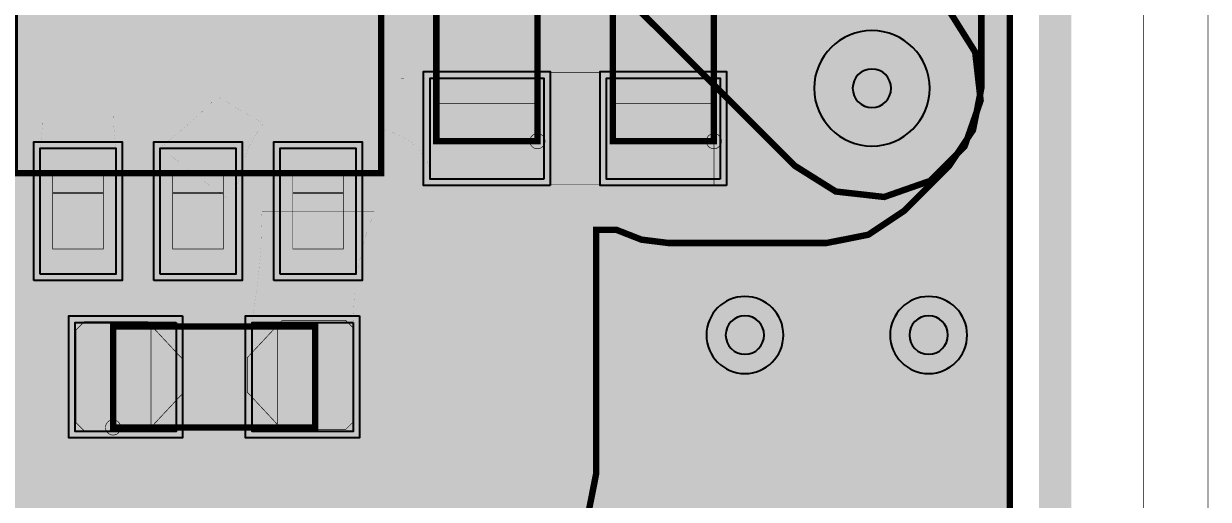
# Model space of a CAD drawing. Header units: millimetres. Extents: x -21.8 to 22.2, y -22.1 to 21.8.
# Drawn here: x 12.82 to 22.2, y -6.7 to -2.94 of the extents above; entities that cross this region are included whole.
import ezdxf

# ---------------------------------------------------------------- set-up
doc = ezdxf.new("R2010")
doc.units = ezdxf.units.MM
doc.header["$MEASUREMENT"] = 0
for name, color, linetype, true_color in [('Board-Outline-Layer', 7, 'Continuous', 0xff00ff), ('Bottom-Layer', 7, 'Continuous', 0x0000ff), ('Component-Marking-Layer', 7, 'Continuous', 0x66ffcc), ('Component-Shape-Layer', 7, 'Continuous', 0x00cccc), ('Document-Layer', 7, 'Continuous', 0xffffff), ('Hole-Layer', 7, 'Continuous', 0x222222), ('Multi-Layer', 7, 'Continuous', 0xc0c0c0), ('Pin-Floating-Layer', 7, 'Continuous', 0xff99ff), ('Pin-Soldering-Layer', 7, 'Continuous', 0xcc9999), ('Top-Layer', 7, 'Continuous', 0xff0000), ('Top-Paste-Mask-Layer', 7, 'Continuous', 0x808080), ('Top-Silkscreen-Layer', 7, 'Continuous', 0xffcc00), ('Top-Solder-Mask-Layer', 7, 'Continuous', 0x800080)]:
    doc.layers.add(name, color=color, linetype=linetype, true_color=true_color)

msp = doc.modelspace()

# ---------------------------------------------------------------- hatches: boundary and pattern name
at = {"layer": 'Bottom-Layer'}
for points in [[(-20.4418, -3.8638), (-20.5686, -4.0696), (-20.6519, -4.2964), (-20.6519, 0.3841), (-20.5051, -0.0412), (-20.2129, -0.3832), (-19.8158, -0.5947), (-19.3689, -0.6462), (-18.9341, -0.5306), (-18.5717, -0.2639), (-18.3321, 0.1168), (-18.2483, 0.5588), (-18.3321, 1.0008), (-18.5717, 1.3815), (-18.9341, 1.6482), (-19.3689, 1.7638), (-19.8158, 1.7123), (-20.2129, 1.5008), (-20.5051, 1.1588), (-20.6519, 0.7335), (-20.6519, 2.9241), (-20.5051, 2.4988), (-20.2129, 2.1568), (-19.8158, 1.9453), (-19.3689, 1.8938), (-18.9341, 2.0094), (-18.5717, 2.2761), (-18.3321, 2.6568), (-18.2483, 3.0988), (-18.3321, 3.5408), (-18.5717, 3.9215), (-18.9341, 4.1882), (-19.3689, 4.3038), (-19.8158, 4.2523), (-20.2129, 4.0408), (-20.5051, 3.6988), (-20.6519, 3.2735), (-20.6519, 5.4641), (-20.6412, 5.4024), (-20.6274, 5.3413), (-20.6274, 4.8768), (-20.5794, 4.6977), (-20.4483, 4.5667), (-20.2692, 4.5187), (-19.9091, 4.5187), (-19.687, 4.4529), (-19.4564, 4.4307), (-19.2259, 4.4529), (-19.0038, 4.5187), (-18.6944, 4.5187), (-18.5154, 4.5667), (-18.3843, 4.6977), (-18.3363, 4.8768), (-18.3363, 5.1862), (-18.2483, 5.6388), (-18.3363, 6.0915), (-18.3363, 7.0937), (-18.271, 7.2033), (-18.2483, 7.3288), (-18.2483, 9.0288), (-18.2946, 9.2049), (-18.4215, 9.3355), (-18.5962, 9.3868), (-18.6448, 9.3971), (-18.6944, 9.4006), (-20.2692, 9.4006), (-20.3414, 9.3932), (-20.4106, 9.3715), (-20.5632, 9.2785), (-20.6519, 9.1233), (-20.6519, 15.3517), (-15.3617, 20.6419), (15.3417, 20.6419), (20.6319, 15.3517), (20.6319, -15.3517), (15.3417, -20.6419), (-15.3617, -20.6419), (-20.6519, -15.3517), (-20.6519, -13.2282), (-20.5198, -13.3722), (-20.3318, -13.4256), (-19.9184, -13.4256), (-19.9167, -13.4369), (-19.9162, -13.4484), (-19.9162, -15.875), (-19.8793, -16.0607), (-19.7741, -16.2181), (-16.3451, -19.6471), (-16.1877, -19.7523), (-16.002, -19.7892), (-8.7884, -19.7892), (-8.6028, -19.7523), (-8.4454, -19.6471), (-6.654, -17.8557), (-6.5488, -17.6983), (-6.5119, -17.5127), (-6.5119, -16.3186), (-6.5033, -16.3029), (-6.4874, -16.2813), (-6.3531, -16.0154), (-6.3487, -15.7176), (-6.4751, -15.4479), (-6.7068, -15.2608), (-6.9971, -15.1939), (-7.2873, -15.2608), (-7.519, -15.4479), (-7.6454, -15.7176), (-7.641, -16.0154), (-7.5067, -16.2813), (-7.4908, -16.3029), (-7.4822, -16.3186), (-7.4822, -17.3117), (-8.1375, -17.967), (-8.1375, -16.3186), (-8.1289, -16.3029), (-8.113, -16.2813), (-7.9787, -16.0154), (-7.9743, -15.7176), (-8.1007, -15.4479), (-8.3324, -15.2608), (-8.6227, -15.1939), (-8.9129, -15.2608), (-9.1446, -15.4479), (-9.271, -15.7176), (-9.2666, -16.0154), (-9.1323, -16.2813), (-9.1165, -16.3029), (-9.1078, -16.3186), (-9.1078, -18.3781), (-9.1926, -18.4629), (-15.5983, -18.4629), (-17.5489, -16.5123), (-17.5489, -15.9964), (-17.321, -16.5623), (-16.9406, -17.0392), (-16.4396, -17.3872), (-15.8599, -17.5772), (-15.2501, -17.5933), (-14.6612, -17.4341), (-14.1425, -17.1129), (-13.7375, -16.6567), (-13.4801, -16.1036), (-13.3919, -15.5), (-13.4801, -14.8964), (-13.7375, -14.3433), (-14.1425, -13.8871), (-14.6612, -13.566), (-15.2501, -13.4068), (-15.8599, -13.4228), (-16.4396, -13.6128), (-16.9406, -13.9609), (-17.321, -14.4378), (-17.5489, -15.0036), (-17.5489, -13.4002), (-16.0156, -13.4002), (-15.8366, -13.3522), (-15.7055, -13.2211), (-15.6575, -13.042), (-15.6575, -11.342), (-15.7055, -11.163), (-15.8366, -11.0319), (-16.0156, -10.9839), (-17.5489, -10.9839), (-17.5489, -10.668), (-17.549, -10.6581), (-17.5493, -10.6481), (-17.1192, -10.8333), (-16.651, -10.8409), (-16.2151, -10.67), (-15.8768, -10.3462), (-15.6872, -9.9181), (-15.6745, -9.45), (-15.522, -9.6025), (-15.522, -11.3014), (-15.485, -11.487), (-15.3799, -11.6444), (-14.4422, -12.5827), (-14.4327, -12.6103), (-14.4253, -12.643), (-14.3097, -12.9155), (-14.0872, -13.1106), (-13.8019, -13.1895), (-13.5107, -13.1363), (-13.2717, -12.9618), (-13.1324, -12.7006), (-13.1206, -12.4049), (-13.2386, -12.1335), (-13.113, -11.8105), (-13.1674, -11.4682), (-13.3871, -11.2002), (-13.712, -11.0796), (-13.7384, -11.0755), (-13.7557, -11.0705), (-14.1453, -10.6809), (-14.1453, -7.0612), (-14.1822, -6.8756), (-14.2874, -6.7182), (-15.4558, -5.5498), (-15.6132, -5.4446), (-15.7988, -5.4077), (-15.9931, -5.4077), (-15.7599, -5.0588), (-15.6601, -4.6512), (-15.7057, -4.234), (-15.8913, -3.8576), (-16.1945, -3.5675), (-16.5786, -3.3985), (-16.9973, -3.3711), (-17.4002, -3.4886), (-17.7386, -3.7368), (-17.9716, -4.0858), (-18.0712, -4.4935), (-18.0254, -4.9106), (-18.2742, -4.6617), (-18.3304, -4.2289), (-18.5366, -3.8442), (-18.8659, -3.5577), (-19.2755, -3.407), (-19.712, -3.4115), (-20.1184, -3.5707)], [(10.668, -0.9119), (10.2922, -0.9976), (9.9908, -1.238), (9.8236, -1.5853), (9.8236, -1.9707), (9.9908, -2.318), (10.2922, -2.5584), (10.668, -2.6441), (17.5108, -2.6441), (18.9269, -4.0602), (19.2533, -4.2653), (19.6363, -4.3084), (20.0001, -4.1811), (20.2727, -3.9085), (20.4, -3.5447), (20.3569, -3.1617), (20.1518, -2.8353), (18.4821, -1.1655), (18.2011, -0.9778), (17.8696, -0.9119), (14.5955, -0.9119), (14.1347, -0.0784), (13.8505, 0.8305), (13.7545, 1.778), (13.7545, 5.9436), (13.8505, 6.8912), (14.1348, 7.8002), (14.5956, 8.6336), (14.9677, 8.7253), (15.2639, 8.9686), (15.426, 9.3158), (15.4225, 9.699), (15.2539, 10.0432), (14.9534, 10.281), (14.5796, 10.3658), (10.16, 10.3658), (9.7842, 10.28), (9.4828, 10.0396), (9.3156, 9.6924), (9.3156, 9.3069), (9.4828, 8.9596), (9.7842, 8.7193), (10.16, 8.6335), (11.1811, 8.6335), (11.6419, 7.8), (11.9261, 6.8911), (12.0222, 5.9436), (12.0222, 1.778), (11.9261, 0.8305), (11.6419, -0.0784), (11.1811, -0.9119)]]:
    msp.add_hatch(color=256, dxfattribs=at).paths.add_polyline_path(points)
at = {"layer": 'Component-Marking-Layer'}
for points in [[(16.8314, -3.8668, 1), (16.9513, -3.8668, 1)], [(16.8314, -3.8668, 1), (16.9513, -3.8668, 1)], [(18.2284, -3.8668, 1), (18.3483, -3.8668, 1)], [(18.2284, -3.8668, 1), (18.3483, -3.8668, 1)], [(13.4724, -6.1338, 1), (13.5923, -6.1338, 1)], [(13.4724, -6.1338, 1), (13.5923, -6.1338, 1)]]:
    msp.add_hatch(color=256, dxfattribs=at).paths.add_polyline_path(points)
at = {"layer": 'Pin-Floating-Layer'}
for points in [[(13.0554, -4.2807), (13.0554, -4.1107), (13.4554, -4.1107), (13.4554, -4.2807)], [(13.0554, -4.2807), (13.0554, -4.1107), (13.4554, -4.1107), (13.4554, -4.2807)], [(14.0053, -4.2807), (14.0053, -4.1107), (14.4053, -4.1107), (14.4053, -4.2807)], [(14.0053, -4.2807), (14.0053, -4.1107), (14.4053, -4.1107), (14.4053, -4.2807)], [(14.9553, -4.2807), (14.9553, -4.1107), (15.3553, -4.1107), (15.3553, -4.2807)], [(14.9553, -4.2807), (14.9553, -4.1107), (15.3553, -4.1107), (15.3553, -4.2807)]]:
    msp.add_hatch(color=256, dxfattribs=at).paths.add_polyline_path(points)
at = {"layer": 'Pin-Soldering-Layer'}
for points in [[(16.8913, -3.8667), (16.0913, -3.8667), (16.0913, -3.5667), (16.8913, -3.5667)], [(16.8913, -3.8667), (16.0913, -3.8667), (16.0913, -3.5667), (16.8913, -3.5667)], [(18.2883, -3.8667), (17.4883, -3.8667), (17.4883, -3.5667), (18.2883, -3.5667)], [(18.2883, -3.8667), (17.4883, -3.8667), (17.4883, -3.5667), (18.2883, -3.5667)], [(13.0554, -4.7207), (13.0554, -4.2707), (13.4554, -4.2707), (13.4554, -4.7207)], [(13.0554, -4.7207), (13.0554, -4.2707), (13.4554, -4.2707), (13.4554, -4.7207)], [(14.0053, -4.7207), (14.0053, -4.2707), (14.4053, -4.2707), (14.4053, -4.7207)], [(14.0053, -4.7207), (14.0053, -4.2707), (14.4053, -4.2707), (14.4053, -4.7207)], [(14.9553, -4.7207), (14.9553, -4.2707), (15.3553, -4.2707), (15.3553, -4.7207)], [(14.9553, -4.7207), (14.9553, -4.2707), (15.3553, -4.2707), (15.3553, -4.7207)], [(13.8324, -6.1337), (13.5324, -6.1337), (13.5324, -5.3337), (13.8324, -5.3337)], [(13.8324, -6.1337), (13.5324, -6.1337), (13.5324, -5.3337), (13.8324, -5.3337)], [(15.1322, -6.1337), (14.8322, -6.1337), (14.8322, -5.3337), (15.1322, -5.3337)], [(15.1322, -6.1337), (14.8322, -6.1337), (14.8322, -5.3337), (15.1322, -5.3337)]]:
    msp.add_hatch(color=256, dxfattribs=at).paths.add_polyline_path(points)
at = {"layer": 'Top-Layer'}
for points in [[(15.3417, -20.6419), (-6.8661, -20.6419), (-6.4499, -20.2257), (-6.3448, -20.0683), (-6.3078, -19.8827), (-6.3078, -17.595), (-6.3066, -17.5776), (-6.3027, -17.5606), (-6.2001, -17.5158), (-6.1164, -17.4415), (-5.9976, -17.5248), (-5.8556, -17.5542), (-5.0491, -17.5542), (-4.8241, -17.4746), (-4.699, -17.2714), (-4.6453, -17.397), (-4.5484, -17.4934), (-4.5725, -17.7336), (-4.509, -17.9664), (-4.6351, -18.0969), (-4.681, -18.2724), (-4.681, -20.1324), (-4.6331, -20.3115), (-4.502, -20.4426), (-4.3229, -20.4906), (-3.0929, -20.4906), (-2.9138, -20.4426), (-2.7827, -20.3115), (-2.7348, -20.1324), (-2.7348, -19.8705), (-2.6563, -19.8992), (-2.5732, -19.909), (-1.7732, -19.909), (-1.6026, -19.8657), (-1.4732, -19.7464), (-1.3438, -19.8657), (-1.1732, -19.909), (-0.3732, -19.909), (-0.1941, -19.861), (-0.063, -19.7299), (-0.015, -19.5508), (-0.015, -18.6508), (-0.063, -18.4718), (-0.1941, -18.3407), (-0.3732, -18.2927), (-1.1732, -18.2927), (-1.3438, -18.336), (-1.4732, -18.4553), (-1.6026, -18.336), (-1.7732, -18.2927), (-2.5732, -18.2927), (-2.6563, -18.3025), (-2.7348, -18.3312), (-2.7348, -18.2724), (-2.7827, -18.0934), (-2.9138, -17.9623), (-3.0929, -17.9143), (-3.2918, -17.9143), (-3.2485, -17.6821), (-3.2893, -17.4494), (-3.2801, -17.4399), (-3.2713, -17.43), (-2.9085, -17.7929), (-2.7511, -17.898), (-2.5654, -17.935), (0.9373, -17.935), (0.9373, -18.5674), (0.98, -18.7823), (1.1017, -18.9644), (1.3303, -19.193), (1.5124, -19.3146), (1.7272, -19.3574), (8.1644, -19.3574), (8.2189, -19.3591), (8.2375, -19.3607), (8.5711, -19.459), (8.9086, -19.375), (9.1572, -19.1317), (9.2484, -18.796), (9.1572, -18.4604), (8.9086, -18.2171), (8.5711, -18.133), (8.2375, -18.2313), (8.2189, -18.233), (8.1644, -18.2347), (2.0599, -18.2347), (2.0599, -17.8029), (2.1557, -17.5393), (2.1339, -17.2596), (1.9984, -17.014), (3.8287, -17.014), (3.8814, -17.0112), (3.9335, -17.0026), (5.2715, -17.0026), (5.2872, -17.0112), (5.3087, -17.0271), (5.5746, -17.1614), (5.8724, -17.1658), (6.1421, -17.0394), (6.3293, -16.8077), (6.3962, -16.5174), (6.3293, -16.2272), (6.1421, -15.9955), (5.8724, -15.8691), (5.5746, -15.8735), (5.3087, -16.0078), (5.2872, -16.0236), (5.2715, -16.0323), (4.3444, -16.0323), (4.3456, -16.0128), (4.3459, -15.9933), (4.3459, -13.7646), (4.8867, -13.2238), (6.4844, -13.2238), (6.5001, -13.2325), (6.5217, -13.2484), (6.7573, -13.3744), (7.0236, -13.3973), (7.2772, -13.3132), (7.4771, -13.1358), (7.5907, -12.8939), (7.5996, -12.6268), (9.1812, -12.6268), (9.7231, -13.1687), (9.7231, -15.2888), (9.714, -15.3055), (9.6979, -15.3278), (9.5657, -15.5947), (9.5636, -15.8925), (9.6921, -16.1612), (9.9253, -16.3465), (10.216, -16.4112), (10.5057, -16.342), (10.7359, -16.153), (10.8602, -15.8823), (10.8535, -15.5846), (10.7171, -15.3198), (10.7016, -15.2989), (10.6934, -15.2842), (10.6934, -14.7375), (10.9586, -14.7248), (11.1976, -14.6091), (11.3721, -14.4089), (11.454, -14.1563), (11.4303, -13.8919), (11.3047, -13.6579), (11.2888, -13.6363), (11.2802, -13.6206), (11.2802, -13.051), (11.2432, -12.8654), (11.1381, -12.708), (10.883, -12.4528), (12.8552, -12.4528), (13.0872, -12.3676), (13.2087, -12.1523), (13.2457, -12.0868), (13.3163, -12.0609), (13.6478, -11.9949), (13.9288, -11.8072), (14.2447, -11.4912), (14.3168, -11.4095), (14.378, -11.3193), (14.3986, -11.3421), (14.4199, -11.3642), (14.8628, -11.8072), (15.0157, -11.9289), (15.192, -12.0132), (15.1959, -12.0539), (15.1972, -12.0947), (15.2452, -12.2738), (15.3763, -12.4049), (15.5553, -12.4528), (17.6553, -12.4528), (17.8344, -12.4049), (17.9655, -12.2738), (18.0135, -12.0947), (18.0135, -10.2947), (17.9655, -10.1156), (17.8344, -9.9846), (17.6553, -9.9366), (15.8985, -9.9366), (15.8985, -8.1072), (16.1377, -8.0215), (16.3418, -7.8702), (17.1038, -7.1082), (17.2915, -6.8272), (17.3575, -6.4957), (17.3575, -4.5679), (17.5148, -4.5679), (17.7151, -4.6464), (17.9285, -4.6731), (19.1801, -4.6731), (19.5116, -4.6071), (19.7926, -4.4194), (20.1518, -4.0602), (20.3395, -3.7792), (20.4055, -3.4477), (20.4055, -2.1157), (20.3908, -1.9573), (20.3475, -1.8041), (20.3475, -1.7157), (20.3042, -1.5451), (20.1849, -1.4157), (20.3042, -1.2863), (20.3475, -1.1157), (20.3475, -1.0273), (20.4055, -0.7157), (20.3475, -0.4041), (20.3475, -0.3157), (20.3023, -0.1416), (20.1782, -0.0114), (20.0065, 0.042), (19.9628, 0.0857), (19.6818, 0.2735), (19.3504, 0.3394), (19.1152, 0.3509), (18.8823, 0.3853), (19.5168, 1.0198), (19.7045, 1.3008), (19.7705, 1.6323), (19.7705, 4.1923), (19.8424, 4.898), (20.0552, 5.5748), (20.077, 5.6441), (20.0843, 5.7163), (20.0843, 8.2163), (20.0837, 8.2379), (20.0817, 8.2594), (19.9975, 9.1887), (19.9693, 10.1213), (19.9693, 16.0143), (20.6319, 15.3517), (20.6319, -15.3517)], [(15.9833, -4.2097), (15.9833, -3.3207), (18.2881, -3.3207), (18.2881, -4.2097)], [(16.9413, -4.1667), (16.0413, -4.1667), (16.0413, -3.3667), (16.9413, -3.3667)], [(18.3383, -4.1667), (17.4383, -4.1667), (17.4383, -3.3667), (18.3383, -3.3667)], [(12.9554, -4.9208), (12.9554, -3.9208), (13.5554, -3.9208), (13.5554, -4.9208)], [(13.9053, -4.9208), (13.9053, -3.9208), (14.5053, -3.9208), (14.5053, -4.9208)], [(14.8553, -4.9208), (14.8553, -3.9208), (15.4553, -3.9208), (15.4553, -4.9208)], [(14.0324, -5.3017), (14.0324, -6.1657), (13.2324, -6.1657), (13.2324, -5.3017)], [(15.4322, -5.3017), (15.4322, -6.1657), (14.6322, -6.1657), (14.6322, -5.3017)]]:
    msp.add_hatch(color=256, dxfattribs=at).paths.add_polyline_path(points)
at = {"layer": 'Top-Paste-Mask-Layer'}
for points in [[(16.9413, -4.1667), (16.0413, -4.1667), (16.0413, -3.3667), (16.9413, -3.3667)], [(18.3383, -4.1667), (17.4383, -4.1667), (17.4383, -3.3667), (18.3383, -3.3667)], [(12.9554, -4.9208), (12.9554, -3.9208), (13.5554, -3.9208), (13.5554, -4.9208)], [(13.9053, -4.9208), (13.9053, -3.9208), (14.5053, -3.9208), (14.5053, -4.9208)], [(14.8553, -4.9208), (14.8553, -3.9208), (15.4553, -3.9208), (15.4553, -4.9208)], [(14.0807, -5.5907), (14.0807, -5.8673), (13.8065, -6.161), (13.3032, -6.161), (13.2392, -6.097), (13.2392, -5.361), (13.3032, -5.297), (13.8065, -5.297)], [(14.0807, -5.5907), (14.0807, -5.8673), (13.8065, -6.161), (13.3032, -6.161), (13.2392, -6.097), (13.2392, -5.361), (13.3032, -5.297), (13.8065, -5.297)], [(14.5964, -5.5795), (14.8705, -5.2857), (15.3738, -5.2857), (15.4378, -5.3498), (15.4378, -6.0857), (15.3738, -6.1498), (14.8705, -6.1498), (14.5964, -5.856)], [(14.5964, -5.5795), (14.8705, -5.2857), (15.3738, -5.2857), (15.4378, -5.3498), (15.4378, -6.0857), (15.3738, -6.1498), (14.8705, -6.1498), (14.5964, -5.856)]]:
    msp.add_hatch(color=256, dxfattribs=at).paths.add_polyline_path(points)
at = {"layer": 'Top-Solder-Mask-Layer'}
for points in [[(16.9921, -4.2175), (15.9905, -4.2175), (15.9905, -3.3159), (16.9921, -3.3159)], [(18.3891, -4.2175), (17.3875, -4.2175), (17.3875, -3.3159), (18.3891, -3.3159)], [(12.9053, -4.9708), (12.9053, -3.8708), (13.6054, -3.8708), (13.6054, -4.9708)], [(13.8553, -4.9708), (13.8553, -3.8708), (14.5553, -3.8708), (14.5553, -4.9708)], [(14.8053, -4.9708), (14.8053, -3.8708), (15.5053, -3.8708), (15.5053, -4.9708)], [(14.0832, -5.2509), (14.0832, -6.2165), (13.1816, -6.2165), (13.1816, -5.2509)], [(15.483, -5.2509), (15.483, -6.2165), (14.5814, -6.2165), (14.5814, -5.2509)]]:
    msp.add_hatch(color=256, dxfattribs=at).paths.add_polyline_path(points)

# ---------------------------------------------------------------- linework, layer by layer
at = {"layer": 'Board-Outline-Layer', "const_width": 0.254}
msp.add_lwpolyline([(-21.01, 15.5), (-15.51, 21), (15.4901, 21), (20.9901, 15.5), (20.9901, -15.5), (15.4901, -21), (-15.51, -21), (-21.01, -15.5)], close=True, dxfattribs=at)
at = {"layer": 'Bottom-Layer', "const_width": 0.00508}
msp.add_lwpolyline([(-21.7932, -22.098), (-21.7932, 21.6408), (22.1996, 21.6408), (22.1996, -22.098)], close=True, dxfattribs=at)
at = {"layer": 'Bottom-Layer'}
for points, const_width in [([(-15.3617, 20.6419), (15.3417, 20.6419), (20.6319, 15.3517), (20.6319, -15.3517), (15.3417, -20.6419), (-15.3617, -20.6419)], 0.0508), ([(10.668, -2.6441), (17.5108, -2.6441), (18.9269, -4.0602), (19.2533, -4.2653), (19.6363, -4.3084), (20.0001, -4.1811), (20.2727, -3.9085), (20.4, -3.5447), (20.3569, -3.1617), (20.1518, -2.8353), (18.4821, -1.1655), (18.2011, -0.9778), (17.8696, -0.9119), (14.5955, -0.9119), (14.1347, -0.0784), (13.8505, 0.8305), (13.7545, 1.778), (13.7545, 5.9436)], 0.0508), ([(19.5393, -3.4477), (17.8696, -1.778)], 1.016)]:
    msp.add_lwpolyline(points, dxfattribs=dict(at, const_width=const_width))
at = {"layer": 'Component-Marking-Layer', "const_width": 0.00508}
for points in [[(16.8314, -3.8668, 1), (16.9513, -3.8668), (16.9513, -3.8668, 1), (16.8314, -3.8668)], [(16.8314, -3.8668, 1), (16.9513, -3.8668), (16.9513, -3.8668, 1), (16.8314, -3.8668)], [(18.2284, -3.8668, 1), (18.3483, -3.8668), (18.3483, -3.8668, 1), (18.2284, -3.8668)], [(18.2284, -3.8668, 1), (18.3483, -3.8668), (18.3483, -3.8668, 1), (18.2284, -3.8668)]]:
    msp.add_lwpolyline(points, format="xyb", dxfattribs=at)
msp.add_lwpolyline([(13.4724, -6.1338, 1), (13.5923, -6.1338, 1)], format="xyb", close=True, dxfattribs=at)
msp.add_lwpolyline([(13.4724, -6.1338, 1), (13.5923, -6.1338, 1)], format="xyb", close=True, dxfattribs=at)
at = {"layer": 'Component-Shape-Layer', "const_width": 0.0508}
for points in [[(16.8913, -3.8667), (16.0913, -3.8667), (16.0913, -2.2667), (16.8913, -2.2667)], [(16.8913, -3.8667), (16.0913, -3.8667), (16.0913, -2.2667), (16.8913, -2.2667)], [(18.2883, -3.8667), (17.4883, -3.8667), (17.4883, -2.2667), (18.2883, -2.2667)], [(18.2883, -3.8667), (17.4883, -3.8667), (17.4883, -2.2667), (18.2883, -2.2667)], [(12.7553, -4.1207), (12.7553, -2.5207), (15.6553, -2.5207), (15.6553, -4.1207)], [(12.7553, -4.1207), (12.7553, -2.5207), (15.6553, -2.5207), (15.6553, -4.1207)], [(15.1323, -6.1336), (13.5323, -6.1336), (13.5323, -5.3336), (15.1323, -5.3336)], [(15.1323, -6.1336), (13.5323, -6.1336), (13.5323, -5.3336), (15.1323, -5.3336)]]:
    msp.add_lwpolyline(points, close=True, dxfattribs=at)
at = {"layer": 'Document-Layer', "const_width": 0.3}
msp.add_lwpolyline([(13.0392, -5.0987, 1), (13.3394, -5.0987, 1)], format="xyb", close=True, dxfattribs=at)
msp.add_lwpolyline([(13.0392, -5.0987, 1), (13.3394, -5.0987, 1)], format="xyb", close=True, dxfattribs=at)
at = {"layer": 'Hole-Layer'}
for points in [[(19.3868, -3.4477, 1), (19.6918, -3.4477, 1)], [(18.3814, -5.4019, 1), (18.6864, -5.4019, 1)], [(19.8357, -5.4019, 1), (20.1407, -5.4019, 1)]]:
    msp.add_lwpolyline(points, format="xyb", close=True, dxfattribs=at)
at = {"layer": 'Multi-Layer'}
for points in [[(19.0821, -3.4477, 1), (19.9965, -3.4477), (19.9965, -3.4477, 1), (19.0821, -3.4477)], [(18.2289, -5.4019, 1), (18.8389, -5.4019), (18.8389, -5.4019, 1), (18.2289, -5.4019)], [(19.6832, -5.4019, 1), (20.2932, -5.4019), (20.2932, -5.4019, 1), (19.6832, -5.4019)]]:
    msp.add_lwpolyline(points, format="xyb", dxfattribs=at)
at = {"layer": 'Pin-Floating-Layer', "const_width": 0.00508}
for points in [[(13.0554, -4.2807), (13.0554, -4.1107), (13.4554, -4.1107), (13.4554, -4.2807)], [(13.0554, -4.2807), (13.0554, -4.1107), (13.4554, -4.1107), (13.4554, -4.2807)], [(14.0053, -4.2807), (14.0053, -4.1107), (14.4053, -4.1107), (14.4053, -4.2807)], [(14.0053, -4.2807), (14.0053, -4.1107), (14.4053, -4.1107), (14.4053, -4.2807)], [(14.9553, -4.2807), (14.9553, -4.1107), (15.3553, -4.1107), (15.3553, -4.2807)], [(14.9553, -4.2807), (14.9553, -4.1107), (15.3553, -4.1107), (15.3553, -4.2807)]]:
    msp.add_lwpolyline(points, close=True, dxfattribs=at)
at = {"layer": 'Pin-Soldering-Layer', "const_width": 0.00508}
for points in [[(16.8913, -3.8667), (16.0913, -3.8667), (16.0913, -3.5667), (16.8913, -3.5667)], [(16.8913, -3.8667), (16.0913, -3.8667), (16.0913, -3.5667), (16.8913, -3.5667)], [(18.2883, -3.8667), (17.4883, -3.8667), (17.4883, -3.5667), (18.2883, -3.5667)], [(18.2883, -3.8667), (17.4883, -3.8667), (17.4883, -3.5667), (18.2883, -3.5667)], [(13.0554, -4.7207), (13.0554, -4.2707), (13.4554, -4.2707), (13.4554, -4.7207)], [(13.0554, -4.7207), (13.0554, -4.2707), (13.4554, -4.2707), (13.4554, -4.7207)], [(14.0053, -4.7207), (14.0053, -4.2707), (14.4053, -4.2707), (14.4053, -4.7207)], [(14.0053, -4.7207), (14.0053, -4.2707), (14.4053, -4.2707), (14.4053, -4.7207)], [(14.9553, -4.7207), (14.9553, -4.2707), (15.3553, -4.2707), (15.3553, -4.7207)], [(14.9553, -4.7207), (14.9553, -4.2707), (15.3553, -4.2707), (15.3553, -4.7207)], [(13.8324, -6.1337), (13.5324, -6.1337), (13.5324, -5.3337), (13.8324, -5.3337)], [(13.8324, -6.1337), (13.5324, -6.1337), (13.5324, -5.3337), (13.8324, -5.3337)], [(15.1322, -6.1337), (14.8322, -6.1337), (14.8322, -5.3337), (15.1322, -5.3337)], [(15.1322, -6.1337), (14.8322, -6.1337), (14.8322, -5.3337), (15.1322, -5.3337)]]:
    msp.add_lwpolyline(points, close=True, dxfattribs=at)
at = {"layer": 'Top-Layer', "const_width": 0.00508}
for points in [[(-21.7932, -21.6916), (-21.7932, 21.7932), (21.6916, 21.7932), (21.6916, -21.6916)], [(15.9833, -4.2097), (15.9833, -3.3207), (18.2881, -3.3207), (18.2881, -4.2097)]]:
    msp.add_lwpolyline(points, close=True, dxfattribs=at)
at = {"layer": 'Top-Layer'}
for points, const_width in [([(20.6319, 15.3517), (20.6319, -15.3517)], 0.0508), ([(19.5393, -2.1157), (19.5393, -3.4477)], 1.016), ([(14.6704, -2.2206), (13.2554, -3.6357)], 0.5588), ([(17.2915, -6.8272), (17.3575, -6.4957), (17.3575, -4.5679), (17.5148, -4.5679), (17.7151, -4.6464), (17.9285, -4.6731), (19.1801, -4.6731), (19.5116, -4.6071), (19.7926, -4.4194), (20.1518, -4.0602), (20.3395, -3.7792), (20.4055, -3.4477), (20.4055, -2.1157)], 0.0508), ([(19.5393, -3.4477), (19.1801, -3.8069)], 1.016), ([(16.4913, -6.4957), (16.4913, -3.7667)], 1.016), ([(17.9285, -3.8069), (17.8883, -3.7667)], 1.016), ([(13.2554, -3.6357), (13.2554, -4.4208)], 0.5588), ([(14.2053, -3.9557), (14.5863, -3.5747)], 0.4064), ([(14.5863, -3.5747), (14.699, -3.5747)], 0.4064), ([(14.699, -3.5747), (14.7081, -3.5656)], 0.4064), ([(14.7081, -3.5656), (15.6024, -3.5656)], 0.4064), ([(15.6024, -3.5656), (15.6115, -3.5747)], 0.4064), ([(15.6115, -3.5747), (16.2993, -3.5747)], 0.4064), ([(16.2993, -3.5747), (16.4913, -3.7667)], 0.4064), ([(19.1801, -3.8069), (17.9285, -3.8069)], 1.016), ([(14.2053, -4.4208), (14.2053, -3.9557)], 0.4064), ([(15.1553, -4.4208), (15.1553, -5.6107)], 0.889), ([(11.9279, -5.7337), (13.6324, -5.7337)], 1.016), ([(13.6323, -7.2577), (13.6323, -5.7339)], 1.016), ([(15.1553, -5.6107), (15.0322, -5.7337)], 0.889), ([(16.4913, -6.4957), (15.7293, -7.2577)], 1.016)]:
    msp.add_lwpolyline(points, dxfattribs=dict(at, const_width=const_width))
at = {"layer": 'Top-Layer', "const_width": 0.000254}
for points in [[(15.6115, -3.7779), (15.6115, -3.3715, 0.006), (16.0413, -3.3667), (16.0413, -3.3667), (16.0413, -4.0827, 0.319)], [(14.3601, -3.5135), (14.7208, -3.7276, 0.162), (14.5053, -4.3741), (13.9053, -3.9208, 0.028)], [(12.976, -3.6357), (13.5348, -3.6357, 0.036), (13.5554, -3.9208), (12.9554, -3.9208, 0.036)], [(14.7108, -4.4208), (15.5998, -4.4208, 0.094), (15.4322, -5.3017), (14.6322, -5.3017, 0.045)]]:
    msp.add_lwpolyline(points, format="xyb", close=True, dxfattribs=at)
at = {"layer": 'Top-Layer'}
for points in [[(16.9413, -4.1667), (16.0413, -4.1667), (16.0413, -3.3667), (16.9413, -3.3667)], [(18.3383, -4.1667), (17.4383, -4.1667), (17.4383, -3.3667), (18.3383, -3.3667)], [(12.9554, -4.9208), (12.9554, -3.9208), (13.5554, -3.9208), (13.5554, -4.9208)], [(13.9053, -4.9208), (13.9053, -3.9208), (14.5053, -3.9208), (14.5053, -4.9208)], [(14.8553, -4.9208), (14.8553, -3.9208), (15.4553, -3.9208), (15.4553, -4.9208)], [(14.0324, -5.3017), (14.0324, -6.1657), (13.2324, -6.1657), (13.2324, -5.3017)], [(15.4322, -5.3017), (15.4322, -6.1657), (14.6322, -6.1657), (14.6322, -5.3017)]]:
    msp.add_lwpolyline(points, close=True, dxfattribs=at)
at = {"layer": 'Top-Paste-Mask-Layer'}
for points in [[(16.9413, -4.1667), (16.0413, -4.1667), (16.0413, -3.3667), (16.9413, -3.3667)], [(18.3383, -4.1667), (17.4383, -4.1667), (17.4383, -3.3667), (18.3383, -3.3667)], [(12.9554, -4.9208), (12.9554, -3.9208), (13.5554, -3.9208), (13.5554, -4.9208)], [(13.9053, -4.9208), (13.9053, -3.9208), (14.5053, -3.9208), (14.5053, -4.9208)], [(14.8553, -4.9208), (14.8553, -3.9208), (15.4553, -3.9208), (15.4553, -4.9208)]]:
    msp.add_lwpolyline(points, close=True, dxfattribs=at)
at = {"layer": 'Top-Paste-Mask-Layer', "const_width": 0.00508}
for points in [[(14.0807, -5.5907), (14.0807, -5.8673), (13.8065, -6.161), (13.3032, -6.161), (13.2392, -6.097), (13.2392, -5.361), (13.3032, -5.297), (13.8065, -5.297)], [(14.0807, -5.5907), (14.0807, -5.8673), (13.8065, -6.161), (13.3032, -6.161), (13.2392, -6.097), (13.2392, -5.361), (13.3032, -5.297), (13.8065, -5.297)], [(14.5964, -5.5795), (14.8705, -5.2857), (15.3738, -5.2857), (15.4378, -5.3498), (15.4378, -6.0857), (15.3738, -6.1498), (14.8705, -6.1498), (14.5964, -5.856)], [(14.5964, -5.5795), (14.8705, -5.2857), (15.3738, -5.2857), (15.4378, -5.3498), (15.4378, -6.0857), (15.3738, -6.1498), (14.8705, -6.1498), (14.5964, -5.856)]]:
    msp.add_lwpolyline(points, close=True, dxfattribs=at)
at = {"layer": 'Top-Silkscreen-Layer'}
for points, const_width in [([(15.6023, -2.8983), (15.6023, -3.7431)], 0.254), ([(15.6023, -2.8983), (15.6023, -3.7431)], 0.254), ([(15.7812, -3.3469), (15.7812, -4.1469)], 0.254), ([(15.7812, -3.3469), (15.7812, -4.1469)], 0.254), ([(17.1782, -3.3469), (17.1782, -4.1469)], 0.254), ([(17.1782, -3.3469), (17.1782, -4.1469)], 0.254), ([(17.2009, -3.3469), (17.2009, -4.1469)], 0.254), ([(17.2009, -3.3469), (17.2009, -4.1469)], 0.254), ([(18.5979, -3.3469), (18.5979, -4.1469)], 0.254), ([(18.5979, -3.3469), (18.5979, -4.1469)], 0.254), ([(16.8911, -4.4566), (16.091, -4.4566)], 0.254), ([(16.8911, -4.4566), (16.091, -4.4566)], 0.254), ([(18.2881, -4.4566), (17.488, -4.4566)], 0.254), ([(18.2881, -4.4566), (17.488, -4.4566)], 0.254), ([(12.9082, -5.2163), (13.0623, -5.0837)], 0.1524), ([(12.9082, -5.2163), (13.0623, -5.0837)], 0.1524), ([(13.0603, -5.0837), (13.8223, -5.0837)], 0.152), ([(13.0603, -5.0837), (13.8223, -5.0837)], 0.152), ([(15.6044, -5.0837), (14.8424, -5.0837)], 0.152), ([(15.6044, -5.0837), (14.8424, -5.0837)], 0.152), ([(15.6023, -5.0837), (15.7565, -5.2347)], 0.1524), ([(15.6023, -5.0837), (15.7565, -5.2347)], 0.1524), ([(12.9082, -6.2327), (12.9082, -5.2163)], 0.1524), ([(12.9082, -6.2327), (12.9082, -5.2163)], 0.1524), ([(15.7565, -5.2347), (15.7565, -6.2512)], 0.1524), ([(15.7565, -5.2347), (15.7565, -6.2512)], 0.1524), ([(13.0623, -6.3851), (12.9082, -6.2327)], 0.1524), ([(13.0623, -6.3851), (12.9082, -6.2327)], 0.1524), ([(15.7565, -6.2512), (15.6023, -6.3837)], 0.1524), ([(15.7565, -6.2512), (15.6023, -6.3837)], 0.1524), ([(13.0603, -6.3837), (13.8223, -6.3837)], 0.152), ([(13.0603, -6.3837), (13.8223, -6.3837)], 0.152), ([(15.6044, -6.3837), (14.8424, -6.3837)], 0.152), ([(15.6044, -6.3837), (14.8424, -6.3837)], 0.152), ([(14.0521, -6.5477), (13.2521, -6.5477)], 0.254), ([(14.0521, -6.5477), (13.2521, -6.5477)], 0.254), ([(14.6125, -6.5482), (15.4125, -6.5482)], 0.254), ([(14.6125, -6.5482), (15.4125, -6.5482)], 0.254)]:
    msp.add_lwpolyline(points, dxfattribs=dict(at, const_width=const_width))
at = {"layer": 'Top-Silkscreen-Layer', "const_width": 0.254}
for points in [[(16.0911, -4.4566, -0.414), (15.7812, -4.1468)], [(16.0911, -4.4566, -0.414), (15.7812, -4.1468)], [(17.2009, -4.1468, -0.414), (16.8911, -4.4566)], [(17.2009, -4.1468, -0.414), (16.8911, -4.4566)], [(17.4881, -4.4566, -0.414), (17.1782, -4.1468)], [(17.4881, -4.4566, -0.414), (17.1782, -4.1468)], [(18.5979, -4.1468, -0.414), (18.2881, -4.4566)], [(18.5979, -4.1468, -0.414), (18.2881, -4.4566)], [(12.9423, -6.8575, -0.414), (13.2521, -6.5477)], [(12.9423, -6.8575, -0.414), (13.2521, -6.5477)], [(15.4124, -6.5482, -0.414), (15.7222, -6.858)], [(15.4124, -6.5482, -0.414), (15.7222, -6.858)]]:
    msp.add_lwpolyline(points, format="xyb", dxfattribs=at)
at = {"layer": 'Top-Solder-Mask-Layer'}
for points in [[(16.9921, -4.2175), (15.9905, -4.2175), (15.9905, -3.3159), (16.9921, -3.3159)], [(18.3891, -4.2175), (17.3875, -4.2175), (17.3875, -3.3159), (18.3891, -3.3159)], [(12.9053, -4.9708), (12.9053, -3.8708), (13.6054, -3.8708), (13.6054, -4.9708)], [(13.8553, -4.9708), (13.8553, -3.8708), (14.5553, -3.8708), (14.5553, -4.9708)], [(14.8053, -4.9708), (14.8053, -3.8708), (15.5053, -3.8708), (15.5053, -4.9708)], [(14.0832, -5.2509), (14.0832, -6.2165), (13.1816, -6.2165), (13.1816, -5.2509)], [(15.483, -5.2509), (15.483, -6.2165), (14.5814, -6.2165), (14.5814, -5.2509)]]:
    msp.add_lwpolyline(points, close=True, dxfattribs=at)

doc.saveas('drawing.dxf')
